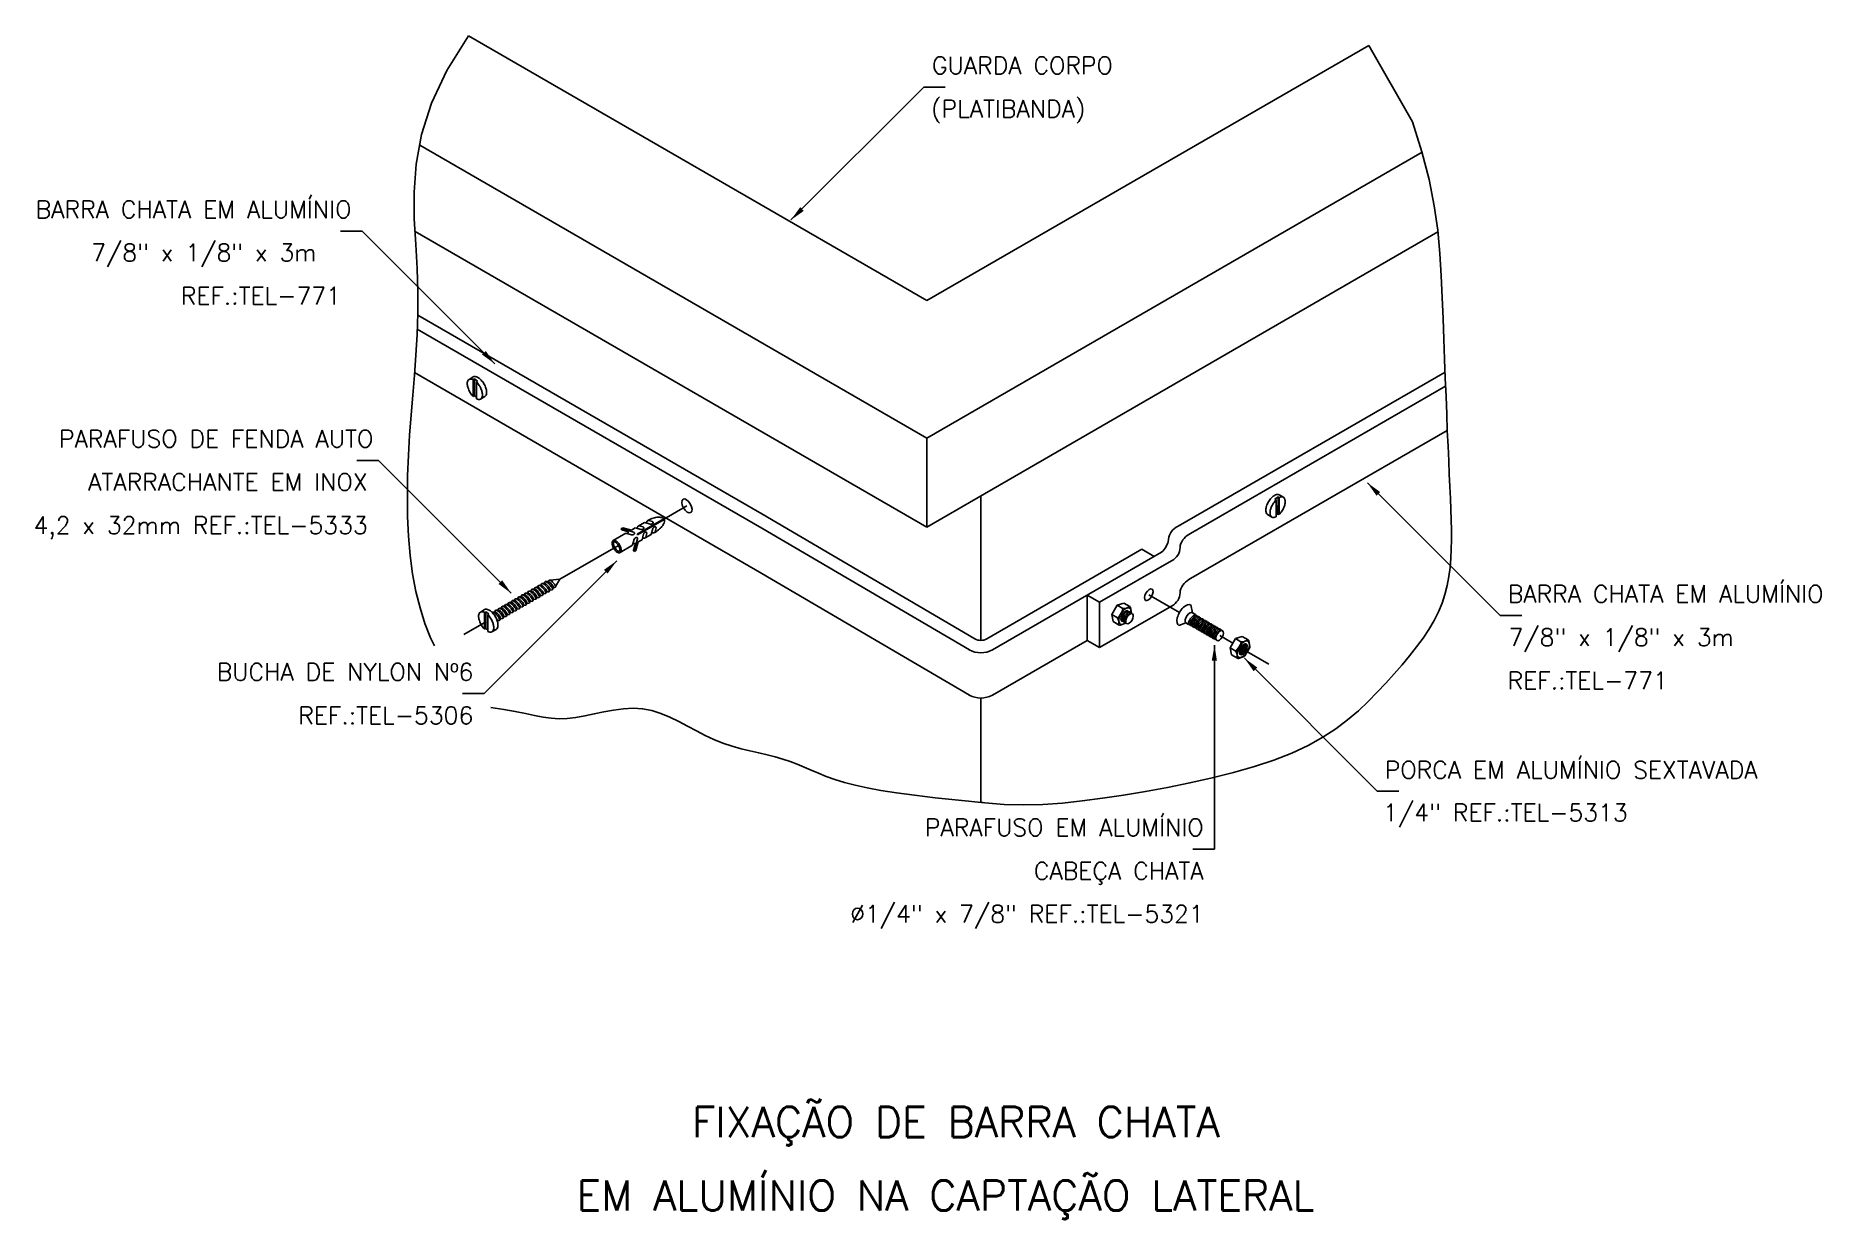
# Model space of a CAD drawing. Header units: millimetres. Extents: x -6439.9 to -6419.3, y -4756 to -4742.3.
import ezdxf
from ezdxf.enums import TextEntityAlignment as Align

# ---------------------------------------------------------------- set-up
doc = ezdxf.new("R2010")
doc.units = ezdxf.units.MM
doc.header["$LTSCALE"] = 10
doc.linetypes.add('DASHDOT', pattern=[1, 0.5, -0.25, 0, -0.25])
doc.layers.add('Termotécnica', color=7, linetype='Continuous')
doc.styles.add('r140', font='romans.shx')
doc.styles.add('r80', font='romans.shx')

msp = doc.modelspace()

# ---------------------------------------------------------------- linework, layer by layer
at = {"layer": 'Termotécnica', "color": 2}
for p, q in [((-6429.637, -4745.383), (-6434.938, -4742.322)), ((-6429.637, -4745.383), (-6424.529, -4742.434)), ((-6431.21, -4744.452), (-6429.675, -4742.917)), ((-6429.425, -4742.917), (-6429.675, -4742.917)), ((-6429.637, -4746.973), (-6435.503, -4743.586)), ((-6429.637, -4746.973), (-6423.912, -4743.667)), ((-6436.169, -4744.58), (-6436.419, -4744.58)), ((-6434.634, -4746.115), (-6436.169, -4744.58)), ((-6429.637, -4748.002), (-6435.557, -4744.584)), ((-6429.637, -4748.002), (-6423.729, -4744.591)), ((-6431.545, -4747.849), (-6435.525, -4745.551)), ((-6431.545, -4748.014), (-6435.531, -4745.713)), ((-6431.545, -4748.537), (-6435.564, -4746.217)), ((-6434.932, -4746.295), (-6434.883, -4746.266)), ((-6434.884, -4746.298), (-6434.87, -4746.29)), ((-6434.884, -4746.298), (-6434.883, -4746.493)), ((-6434.87, -4746.29), (-6434.869, -4746.485)), ((-6434.87, -4746.29), (-6434.833, -4746.316)), ((-6434.847, -4746.324), (-6434.833, -4746.316)), ((-6434.847, -4746.324), (-6434.846, -4746.52)), ((-6426.731, -4747.993), (-6423.646, -4746.212)), ((-6426.588, -4748.075), (-6423.64, -4746.373)), ((-6434.883, -4746.493), (-6434.869, -4746.485)), ((-6434.869, -4746.485), (-6434.846, -4746.501)), ((-6434.798, -4746.523), (-6434.75, -4746.494)), ((-6429.637, -4746.973), (-6429.637, -4748.002)), ((-6426.588, -4748.598), (-6423.62, -4746.884)), ((-6435.979, -4747.231), (-6436.229, -4747.231)), ((-6434.444, -4748.767), (-6435.979, -4747.231)), ((-6429.014, -4747.642), (-6429.014, -4749.312)), ((-6425.515, -4747.658), (-6425.564, -4747.63)), ((-6424.544, -4747.49), (-6423.009, -4749.025)), ((-6429.082, -4749.294), (-6431.545, -4747.849)), ((-6425.577, -4747.653), (-6425.614, -4747.679)), ((-6425.6, -4747.688), (-6425.614, -4747.679)), ((-6425.6, -4747.688), (-6425.601, -4747.883)), ((-6425.579, -4747.848), (-6425.601, -4747.865)), ((-6425.577, -4747.653), (-6425.579, -4747.848)), ((-6425.565, -4747.857), (-6425.579, -4747.848)), ((-6425.563, -4747.661), (-6425.577, -4747.653)), ((-6425.563, -4747.661), (-6425.565, -4747.857)), ((-6433.152, -4748.01), (-6433.174, -4748.023)), ((-6433.071, -4748.05), (-6433.174, -4748.023)), ((-6433.087, -4748.055), (-6433.165, -4748.034)), ((-6433.055, -4748.036), (-6433.152, -4748.01)), ((-6433.071, -4748.05), (-6433.027, -4748.062)), ((-6433.055, -4748.036), (-6433.012, -4748.011)), ((-6433.012, -4748.011), (-6432.942, -4748.03)), ((-6432.681, -4747.907), (-6432.988, -4748.084)), ((-6432.677, -4747.915), (-6432.983, -4748.092)), ((-6432.976, -4747.991), (-6432.904, -4747.949)), ((-6432.964, -4747.988), (-6432.919, -4748)), ((-6432.904, -4747.949), (-6432.834, -4747.968)), ((-6432.856, -4747.926), (-6432.812, -4747.938)), ((-6432.825, -4748.087), (-6432.806, -4748.017)), ((-6432.781, -4748.057), (-6432.769, -4748.012)), ((-6429.147, -4749.421), (-6431.545, -4748.014)), ((-6425.649, -4747.886), (-6425.698, -4747.858)), ((-6433.266, -4748.158), (-6433.12, -4748.074)), ((-6433.186, -4748.296), (-6433.041, -4748.212)), ((-6433.12, -4748.074), (-6433.052, -4748.092)), ((-6433.041, -4748.212), (-6433.022, -4748.143)), ((-6433.008, -4748.192), (-6433.029, -4748.27)), ((-6432.996, -4748.181), (-6433.023, -4748.283)), ((-6432.976, -4748.174), (-6433.002, -4748.271)), ((-6432.996, -4748.181), (-6432.984, -4748.136)), ((-6432.983, -4748.092), (-6432.988, -4748.084)), ((-6432.976, -4748.174), (-6432.932, -4748.149)), ((-6432.932, -4748.149), (-6432.914, -4748.079)), ((-6432.897, -4748.128), (-6432.825, -4748.087)), ((-6432.888, -4748.119), (-6432.876, -4748.074)), ((-6428.945, -4749.294), (-6427.152, -4748.258)), ((-6427.008, -4748.341), (-6427.152, -4748.258)), ((-6433.223, -4748.391), (-6434.758, -4749.926)), ((-6433.002, -4748.271), (-6433.023, -4748.283)), ((-6428.88, -4749.421), (-6426.926, -4748.293)), ((-6427.641, -4748.871), (-6426.783, -4748.376)), ((-6434.142, -4748.697), (-6434.129, -4748.677)), ((-6434.123, -4748.676), (-6434.104, -4748.675)), ((-6434.104, -4748.675), (-6434.091, -4748.655)), ((-6434.085, -4748.654), (-6434.066, -4748.653)), ((-6434.066, -4748.653), (-6434.053, -4748.633)), ((-6434.027, -4748.631), (-6434.044, -4748.632)), ((-6434.02, -4748.63), (-6434.006, -4748.615)), ((-6433.881, -4748.605), (-6433.995, -4748.616)), ((-6433.932, -4748.69), (-6433.881, -4748.605)), ((-6429.147, -4749.944), (-6431.545, -4748.537)), ((-6434.486, -4748.896), (-6434.473, -4748.875)), ((-6434.466, -4748.874), (-6434.448, -4748.874)), ((-6434.448, -4748.874), (-6434.435, -4748.853)), ((-6434.428, -4748.852), (-6434.41, -4748.852)), ((-6434.41, -4748.852), (-6434.397, -4748.831)), ((-6434.39, -4748.83), (-6434.371, -4748.83)), ((-6434.371, -4748.83), (-6434.359, -4748.809)), ((-6434.352, -4748.808), (-6434.333, -4748.808)), ((-6434.333, -4748.808), (-6434.32, -4748.787)), ((-6434.314, -4748.786), (-6434.295, -4748.786)), ((-6434.295, -4748.786), (-6434.282, -4748.765)), ((-6434.275, -4748.764), (-6434.257, -4748.763)), ((-6434.272, -4748.899), (-6434.264, -4748.885)), ((-6434.264, -4748.885), (-6434.236, -4748.881)), ((-6434.257, -4748.763), (-6434.244, -4748.743)), ((-6434.237, -4748.742), (-6434.219, -4748.741)), ((-6434.234, -4748.877), (-6434.226, -4748.862)), ((-6434.226, -4748.862), (-6434.198, -4748.859)), ((-6434.219, -4748.741), (-6434.206, -4748.721)), ((-6434.199, -4748.72), (-6434.181, -4748.719)), ((-6434.195, -4748.855), (-6434.188, -4748.84)), ((-6434.188, -4748.84), (-6434.159, -4748.837)), ((-6434.181, -4748.719), (-6434.168, -4748.699)), ((-6434.161, -4748.698), (-6434.142, -4748.697)), ((-6434.157, -4748.833), (-6434.149, -4748.818)), ((-6434.149, -4748.818), (-6434.121, -4748.815)), ((-6434.119, -4748.811), (-6434.111, -4748.796)), ((-6434.111, -4748.796), (-6434.083, -4748.793)), ((-6434.081, -4748.789), (-6434.073, -4748.774)), ((-6434.073, -4748.774), (-6434.045, -4748.771)), ((-6434.043, -4748.766), (-6434.035, -4748.752)), ((-6434.035, -4748.752), (-6434.007, -4748.749)), ((-6434.005, -4748.744), (-6433.997, -4748.73)), ((-6433.997, -4748.73), (-6433.968, -4748.727)), ((-6433.966, -4748.723), (-6433.958, -4748.708)), ((-6433.956, -4748.705), (-6433.933, -4748.696)), ((-6427.641, -4748.871), (-6427.784, -4748.789)), ((-6427.784, -4749.312), (-6427.784, -4748.789)), ((-6427.641, -4749.394), (-6427.641, -4748.871)), ((-6427.361, -4748.88), (-6427.438, -4748.906)), ((-6427.291, -4748.92), (-6427.361, -4748.88)), ((-6434.801, -4748.985), (-6434.752, -4748.956)), ((-6434.753, -4748.988), (-6434.739, -4748.98)), ((-6434.753, -4748.988), (-6434.752, -4749.183)), ((-6434.739, -4748.98), (-6434.738, -4749.175)), ((-6434.739, -4748.98), (-6434.702, -4749.006)), ((-6434.716, -4749.014), (-6434.702, -4749.006)), ((-6434.716, -4749.014), (-6434.715, -4749.21)), ((-6434.657, -4748.984), (-6434.639, -4748.984)), ((-6434.639, -4748.984), (-6434.626, -4748.964)), ((-6434.619, -4748.962), (-6434.601, -4748.962)), ((-6434.608, -4749.083), (-6434.579, -4749.08)), ((-6434.601, -4748.962), (-6434.588, -4748.942)), ((-6434.581, -4748.94), (-6434.562, -4748.94)), ((-6434.577, -4749.075), (-6434.569, -4749.061)), ((-6434.569, -4749.061), (-6434.541, -4749.058)), ((-6434.562, -4748.94), (-6434.549, -4748.919)), ((-6434.543, -4748.918), (-6434.524, -4748.918)), ((-6434.539, -4749.053), (-6434.531, -4749.039)), ((-6434.531, -4749.039), (-6434.503, -4749.036)), ((-6434.524, -4748.918), (-6434.511, -4748.897)), ((-6434.505, -4748.896), (-6434.486, -4748.896)), ((-6434.501, -4749.031), (-6434.493, -4749.017)), ((-6434.493, -4749.017), (-6434.465, -4749.013)), ((-6434.463, -4749.009), (-6434.455, -4748.995)), ((-6434.455, -4748.995), (-6434.427, -4748.991)), ((-6434.424, -4748.987), (-6434.417, -4748.973)), ((-6434.417, -4748.973), (-6434.388, -4748.969)), ((-6434.386, -4748.965), (-6434.379, -4748.951)), ((-6434.379, -4748.951), (-6434.35, -4748.947)), ((-6434.348, -4748.943), (-6434.34, -4748.929)), ((-6434.34, -4748.929), (-6434.312, -4748.925)), ((-6434.31, -4748.921), (-6434.302, -4748.907)), ((-6434.302, -4748.907), (-6434.274, -4748.903)), ((-6427.641, -4749.394), (-6426.783, -4748.899)), ((-6427.5, -4749.013), (-6427.438, -4748.906)), ((-6427.484, -4749.093), (-6427.5, -4749.013)), ((-6427.435, -4749.05), (-6427.5, -4749.013)), ((-6427.414, -4749.134), (-6427.484, -4749.093)), ((-6427.374, -4748.944), (-6427.438, -4748.906)), ((-6427.388, -4749.086), (-6427.373, -4749.078)), ((-6427.371, -4749.096), (-6427.356, -4749.087)), ((-6427.326, -4748.966), (-6427.327, -4748.978)), ((-6427.309, -4748.972), (-6427.311, -4748.988)), ((-6427.292, -4748.982), (-6427.294, -4748.998)), ((-6427.271, -4748.999), (-6427.285, -4748.928)), ((-6427.275, -4748.992), (-6427.276, -4749.001)), ((-6426.566, -4748.993), (-6426.586, -4748.902)), ((-6426.533, -4749.013), (-6426.566, -4748.993)), ((-6426.533, -4749.013), (-6426.535, -4749.029)), ((-6426.516, -4749.023), (-6426.518, -4749.038)), ((-6426.499, -4749.033), (-6426.501, -4749.048)), ((-6426.482, -4749.042), (-6426.485, -4749.058)), ((-6426.466, -4749.053), (-6426.468, -4749.069)), ((-6426.449, -4749.063), (-6426.451, -4749.078)), ((-6426.432, -4749.073), (-6426.434, -4749.088)), ((-6426.415, -4749.082), (-6426.417, -4749.098)), ((-6426.399, -4749.092), (-6426.401, -4749.107)), ((-6422.759, -4749.025), (-6423.009, -4749.025)), ((-6434.752, -4749.183), (-6434.738, -4749.175)), ((-6434.738, -4749.175), (-6434.715, -4749.191)), ((-6434.667, -4749.213), (-6434.619, -4749.184)), ((-6427.337, -4749.111), (-6427.404, -4749.135)), ((-6427.355, -4749.105), (-6427.339, -4749.096)), ((-6426.645, -4749.108), (-6426.724, -4749.141)), ((-6426.612, -4749.128), (-6426.645, -4749.108)), ((-6426.612, -4749.128), (-6426.597, -4749.12)), ((-6426.595, -4749.138), (-6426.58, -4749.129)), ((-6426.578, -4749.147), (-6426.564, -4749.139)), ((-6426.562, -4749.157), (-6426.547, -4749.149)), ((-6426.545, -4749.167), (-6426.53, -4749.158)), ((-6426.528, -4749.176), (-6426.513, -4749.168)), ((-6426.511, -4749.186), (-6426.497, -4749.178)), ((-6426.495, -4749.196), (-6426.48, -4749.187)), ((-6426.478, -4749.206), (-6426.463, -4749.197)), ((-6426.461, -4749.215), (-6426.446, -4749.207)), ((-6426.444, -4749.225), (-6426.43, -4749.216)), ((-6426.428, -4749.235), (-6426.413, -4749.226)), ((-6426.411, -4749.244), (-6426.396, -4749.236)), ((-6426.394, -4749.254), (-6426.379, -4749.245)), ((-6426.382, -4749.102), (-6426.384, -4749.117)), ((-6426.378, -4749.264), (-6426.363, -4749.255)), ((-6426.366, -4749.112), (-6426.368, -4749.127)), ((-6426.361, -4749.273), (-6426.346, -4749.265)), ((-6426.349, -4749.121), (-6426.351, -4749.136)), ((-6426.344, -4749.283), (-6426.329, -4749.274)), ((-6426.332, -4749.131), (-6426.334, -4749.146)), ((-6426.328, -4749.293), (-6426.312, -4749.284)), ((-6426.315, -4749.141), (-6426.317, -4749.156)), ((-6426.311, -4749.302), (-6426.296, -4749.294)), ((-6426.299, -4749.15), (-6426.301, -4749.165)), ((-6426.282, -4749.16), (-6426.284, -4749.175)), ((-6426.265, -4749.169), (-6426.267, -4749.185)), ((-6426.248, -4749.179), (-6426.25, -4749.194)), ((-6426.231, -4749.189), (-6426.232, -4749.198)), ((-6426.132, -4749.398), (-6426.07, -4749.291)), ((-6425.993, -4749.265), (-6426.07, -4749.291)), ((-6426.006, -4749.328), (-6426.07, -4749.291)), ((-6425.923, -4749.305), (-6425.993, -4749.265)), ((-6428.88, -4749.944), (-6427.784, -4749.312)), ((-6427.641, -4749.394), (-6427.784, -4749.312)), ((-6426.312, -4749.367), (-6426.312, -4751.724)), ((-6426.067, -4749.435), (-6426.132, -4749.398)), ((-6426.116, -4749.478), (-6426.132, -4749.398)), ((-6426.046, -4749.519), (-6426.116, -4749.478)), ((-6425.969, -4749.496), (-6426.036, -4749.52)), ((-6425.962, -4749.491), (-6425.905, -4749.392)), ((-6425.903, -4749.383), (-6425.917, -4749.313)), ((-6425.965, -4749.518), (-6424.43, -4751.053)), ((-6434.758, -4749.926), (-6435.008, -4749.926)), ((-6429.014, -4749.978), (-6429.014, -4751.182)), ((-6424.18, -4751.053), (-6424.43, -4751.053)), ((-6426.312, -4751.724), (-6426.562, -4751.724))]:
    msp.add_line(p, q, dxfattribs=at)
at = {"layer": 'Termotécnica', "color": 1, "linetype": 'DASHDOT', "ltscale": 2}
for p, q in [((-6432.985, -4748.088), (-6432.413, -4747.757)), ((-6433.881, -4748.605), (-6433.205, -4748.215)), ((-6426.716, -4748.989), (-6427.072, -4748.784)), ((-6434.991, -4749.243), (-6434.732, -4749.093)), ((-6426.101, -4749.345), (-6426.252, -4749.257)), ((-6425.685, -4749.585), (-6426.011, -4749.397))]:
    msp.add_line(p, q, dxfattribs=at)
at = {"layer": 'Termotécnica', "color": 1}
for points in [[(-6434.938, -4742.322), (-6435.191, -4742.723), (-6435.367, -4743.103), (-6435.481, -4743.464), (-6435.543, -4743.806), (-6435.567, -4744.132), (-6435.565, -4744.44), (-6435.549, -4744.734), (-6435.532, -4745.012), (-6435.523, -4745.278), (-6435.524, -4745.531), (-6435.533, -4745.776), (-6435.547, -4746.014), (-6435.564, -4746.247), (-6435.583, -4746.477), (-6435.603, -4746.706), (-6435.62, -4746.938), (-6435.633, -4747.172), (-6435.642, -4747.408), (-6435.645, -4747.644), (-6435.642, -4747.878), (-6435.631, -4748.107), (-6435.613, -4748.33), (-6435.585, -4748.543), (-6435.547, -4748.746), (-6435.499, -4748.937), (-6435.442, -4749.115), (-6435.377, -4749.282), (-6435.333, -4749.376)], [(-6429.014, -4751.182), (-6428.969, -4751.189), (-6428.744, -4751.207), (-6428.52, -4751.213), (-6428.296, -4751.208), (-6428.07, -4751.192), (-6427.841, -4751.168), (-6427.606, -4751.137), (-6427.363, -4751.1), (-6427.112, -4751.058), (-6426.855, -4751.011), (-6426.597, -4750.959), (-6426.341, -4750.902), (-6426.091, -4750.839), (-6425.851, -4750.771), (-6425.625, -4750.696), (-6425.417, -4750.614), (-6425.229, -4750.526), (-6425.061, -4750.432), (-6424.909, -4750.333), (-6424.773, -4750.231), (-6424.649, -4750.126), (-6424.536, -4750.019), (-6424.43, -4749.912), (-6424.33, -4749.805), (-6424.235, -4749.699), (-6424.143, -4749.594), (-6424.056, -4749.491), (-6423.975, -4749.388), (-6423.901, -4749.286), (-6423.834, -4749.184), (-6423.774, -4749.083), (-6423.723, -4748.982), (-6423.681, -4748.881), (-6423.647, -4748.78), (-6423.621, -4748.678), (-6423.602, -4748.575), (-6423.588, -4748.471), (-6423.579, -4748.365), (-6423.574, -4748.258), (-6423.572, -4748.148), (-6423.573, -4748.036), (-6423.575, -4747.919), (-6423.579, -4747.798), (-6423.584, -4747.67), (-6423.59, -4747.534), (-6423.597, -4747.39), (-6423.604, -4747.235), (-6423.612, -4747.068), (-6423.62, -4746.889), (-6423.627, -4746.697), (-6423.635, -4746.494), (-6423.644, -4746.282), (-6423.652, -4746.06), (-6423.661, -4745.83), (-6423.67, -4745.592), (-6423.679, -4745.349), (-6423.69, -4745.099), (-6423.706, -4744.841), (-6423.731, -4744.571), (-6423.771, -4744.287), (-6423.83, -4743.986), (-6423.913, -4743.663), (-6424.023, -4743.318), (-6424.529, -4742.434)], [(-6434.68, -4750.087), (-6434.529, -4750.109), (-6434.397, -4750.133), (-6434.28, -4750.157), (-6434.174, -4750.179), (-6434.077, -4750.198), (-6433.984, -4750.212), (-6433.892, -4750.218), (-6433.797, -4750.216), (-6433.698, -4750.204), (-6433.593, -4750.185), (-6433.485, -4750.162), (-6433.374, -4750.138), (-6433.261, -4750.117), (-6433.148, -4750.102), (-6433.036, -4750.095), (-6432.926, -4750.101), (-6432.818, -4750.122), (-6432.713, -4750.156), (-6432.609, -4750.199), (-6432.507, -4750.249), (-6432.405, -4750.303), (-6432.304, -4750.358), (-6432.202, -4750.411), (-6432.1, -4750.459), (-6431.996, -4750.5), (-6431.891, -4750.534), (-6431.787, -4750.564), (-6431.684, -4750.589), (-6431.583, -4750.613), (-6431.486, -4750.635), (-6431.392, -4750.659), (-6431.303, -4750.684), (-6431.219, -4750.712), (-6431.138, -4750.744), (-6431.058, -4750.777), (-6430.977, -4750.812), (-6430.892, -4750.848), (-6430.801, -4750.884), (-6430.702, -4750.919), (-6430.592, -4750.953), (-6430.469, -4750.985), (-6430.329, -4751.015), (-6430.17, -4751.045), (-6429.988, -4751.074), (-6429.78, -4751.102), (-6429.543, -4751.13), (-6429.274, -4751.159), (-6428.969, -4751.189)]]:
    msp.add_lwpolyline(points, dxfattribs=at)
at = {"layer": 'Termotécnica', "color": 2}
for points in [[(-6434.883, -4746.493, -0.016409), (-6434.89, -4746.486, -0.051099), (-6434.922, -4746.442, -0.051099), (-6434.944, -4746.393, -0.064948), (-6434.953, -4746.352, -0.104203), (-6434.947, -4746.313, -0.174705), (-6434.932, -4746.295, -0.174705), (-6434.909, -4746.291, -0.06738), (-6434.884, -4746.298, -0.064948)], [(-6434.883, -4746.266, -0.174705), (-6434.86, -4746.262, -0.104203), (-6434.824, -4746.276, -0.064948), (-6434.791, -4746.304, -0.051099), (-6434.76, -4746.347, -0.051099), (-6434.737, -4746.396, -0.064948), (-6434.729, -4746.437, -0.104203), (-6434.734, -4746.476, -0.174705), (-6434.75, -4746.494, -0.174705)], [(-6434.847, -4746.324, -0.016409), (-6434.84, -4746.332, -0.051099), (-6434.808, -4746.375, -0.051099), (-6434.786, -4746.424, -0.064948), (-6434.778, -4746.466, -0.104203), (-6434.783, -4746.504, -0.174705), (-6434.798, -4746.523, -0.174705)], [(-6434.798, -4746.523, -0.174705), (-6434.822, -4746.527, -0.06738), (-6434.846, -4746.52, -0.064948)], [(-6425.564, -4747.63, 0.174705), (-6425.587, -4747.625, 0.104203), (-6425.624, -4747.639, 0.064948), (-6425.656, -4747.667, 0.051099), (-6425.688, -4747.71, 0.051099), (-6425.71, -4747.759, 0.064948), (-6425.718, -4747.8, 0.104203), (-6425.713, -4747.839, 0.174705), (-6425.698, -4747.858, 0.174705)], [(-6425.6, -4747.688, 0.016409), (-6425.607, -4747.695, 0.051099), (-6425.639, -4747.739, 0.051099), (-6425.662, -4747.788, 0.064948), (-6425.67, -4747.829, 0.104203), (-6425.664, -4747.868, 0.174705), (-6425.649, -4747.886, 0.174705)], [(-6425.565, -4747.857, 0.016409), (-6425.557, -4747.849, 0.051099), (-6425.525, -4747.806, 0.051099), (-6425.503, -4747.757, 0.064948), (-6425.495, -4747.715, 0.104203), (-6425.5, -4747.677, 0.174705), (-6425.515, -4747.658, 0.174705), (-6425.539, -4747.654, 0.06738), (-6425.563, -4747.661, 0.064948)], [(-6433.087, -4748.055, 0.122515), (-6433.093, -4748.064, 0.074458), (-6433.096, -4748.08, 0.064948)], [(-6432.976, -4747.991, 0.174705), (-6432.985, -4748.002, 0.074458), (-6432.989, -4748.018, 0.064948)], [(-6432.962, -4747.988, 0.174705), (-6432.976, -4747.991, 0.174705)], [(-6432.964, -4747.988, 0.021127), (-6432.965, -4747.988, 0.170198)], [(-6432.869, -4747.929, 0.174705), (-6432.878, -4747.939, 0.074458), (-6432.881, -4747.956, 0.064948)], [(-6432.681, -4747.907, 0.153617), (-6432.701, -4747.893, 0.102796), (-6432.749, -4747.887, 0.062165), (-6432.802, -4747.898, 0.048405), (-6432.864, -4747.926, 0.005298), (-6432.871, -4747.93, 0.062165)], [(-6432.854, -4747.926, 0.174705), (-6432.869, -4747.929, 0.174705)], [(-6432.856, -4747.926, 0.021127), (-6432.857, -4747.926, 0.170198)], [(-6432.791, -4748.068, 0.005298), (-6432.785, -4748.064, 0.048405), (-6432.729, -4748.024, 0.062165), (-6432.693, -4747.984, 0.102796), (-6432.674, -4747.939, 0.153617), (-6432.677, -4747.915, 0.181773)], [(-6432.781, -4748.058, -0.138405), (-6432.789, -4748.066, -0.174705)], [(-6432.781, -4748.057, -0.021127), (-6432.781, -4748.058, -0.170198)], [(-6425.649, -4747.886, 0.174705), (-6425.626, -4747.89, 0.06738), (-6425.601, -4747.883, 0.064948)], [(-6433.008, -4748.192, -0.122515), (-6433.018, -4748.193, -0.074458), (-6433.034, -4748.188, -0.064948)], [(-6432.897, -4748.128, -0.174705), (-6432.911, -4748.131, -0.074458), (-6432.927, -4748.126, -0.064948)], [(-6432.887, -4748.118, -0.174705), (-6432.897, -4748.128, -0.174705)], [(-6432.888, -4748.119, -0.021127), (-6432.889, -4748.12, -0.170198)], [(-6432.789, -4748.066, -0.174705), (-6432.803, -4748.069, -0.074458), (-6432.819, -4748.064, -0.064948)], [(-6434.752, -4749.183, -0.016409), (-6434.759, -4749.175, -0.051099), (-6434.791, -4749.132, -0.051099), (-6434.813, -4749.083, -0.064948), (-6434.822, -4749.042, -0.104203), (-6434.816, -4749.003, -0.174705), (-6434.801, -4748.985, -0.174705), (-6434.778, -4748.98, -0.06738), (-6434.753, -4748.988, -0.064948)], [(-6434.752, -4748.956, -0.174705), (-6434.729, -4748.952, -0.104203), (-6434.693, -4748.966, -0.064948), (-6434.66, -4748.993, -0.051099), (-6434.629, -4749.037, -0.051099), (-6434.606, -4749.086, -0.064948), (-6434.598, -4749.127, -0.104203), (-6434.603, -4749.166, -0.174705), (-6434.619, -4749.184, -0.174705)], [(-6434.716, -4749.014, -0.016409), (-6434.709, -4749.022, -0.051099), (-6434.677, -4749.065, -0.051099), (-6434.655, -4749.114, -0.064948), (-6434.647, -4749.156, -0.104203), (-6434.652, -4749.194, -0.174705), (-6434.667, -4749.213, -0.174705)], [(-6434.667, -4749.213, -0.174705), (-6434.691, -4749.217, -0.06738), (-6434.715, -4749.21, -0.064948)]]:
    msp.add_lwpolyline(points, format="xyb", dxfattribs=at)
for points in [[(-6433.174, -4748.023), (-6433.173, -4748.027), (-6433.17, -4748.031), (-6433.165, -4748.034)], [(-6433.052, -4748.092), (-6433.05, -4748.092), (-6433.048, -4748.092), (-6433.047, -4748.092), (-6433.046, -4748.092), (-6433.044, -4748.092), (-6433.043, -4748.092), (-6433.042, -4748.092), (-6433.041, -4748.092), (-6433.041, -4748.092), (-6433.04, -4748.092), (-6433.039, -4748.092), (-6433.039, -4748.092), (-6433.038, -4748.091), (-6433.037, -4748.091), (-6433.037, -4748.091), (-6433.036, -4748.091), (-6433.036, -4748.091), (-6433.035, -4748.09), (-6433.034, -4748.09), (-6433.034, -4748.09), (-6433.033, -4748.09), (-6433.032, -4748.089), (-6433.032, -4748.089), (-6433.031, -4748.089), (-6433.031, -4748.088), (-6433.03, -4748.088), (-6433.029, -4748.087), (-6433.029, -4748.087), (-6433.028, -4748.086), (-6433.027, -4748.086), (-6433.027, -4748.085), (-6433.026, -4748.085), (-6433.026, -4748.084), (-6433.025, -4748.084), (-6433.025, -4748.084), (-6433.024, -4748.083), (-6433.024, -4748.083), (-6433.023, -4748.082), (-6433.023, -4748.082), (-6433.022, -4748.081), (-6433.022, -4748.081), (-6433.021, -4748.08), (-6433.021, -4748.08), (-6433.021, -4748.079), (-6433.02, -4748.079), (-6433.02, -4748.078), (-6433.02, -4748.078), (-6433.02, -4748.077), (-6433.019, -4748.077), (-6433.019, -4748.076), (-6433.019, -4748.076), (-6433.019, -4748.076), (-6433.019, -4748.075), (-6433.019, -4748.075), (-6433.019, -4748.074), (-6433.019, -4748.074), (-6433.019, -4748.073), (-6433.019, -4748.073), (-6433.019, -4748.073), (-6433.019, -4748.072), (-6433.02, -4748.072), (-6433.02, -4748.071), (-6433.02, -4748.07), (-6433.02, -4748.07), (-6433.021, -4748.069), (-6433.021, -4748.068), (-6433.022, -4748.068), (-6433.022, -4748.067), (-6433.023, -4748.066), (-6433.024, -4748.065), (-6433.025, -4748.064), (-6433.027, -4748.062)], [(-6432.944, -4748.03), (-6432.943, -4748.03), (-6432.941, -4748.03), (-6432.939, -4748.03), (-6432.938, -4748.03), (-6432.937, -4748.03), (-6432.936, -4748.03), (-6432.935, -4748.03), (-6432.934, -4748.03), (-6432.933, -4748.03), (-6432.932, -4748.03), (-6432.932, -4748.03), (-6432.931, -4748.03), (-6432.93, -4748.029), (-6432.93, -4748.029), (-6432.929, -4748.029), (-6432.929, -4748.029), (-6432.928, -4748.029), (-6432.927, -4748.028), (-6432.927, -4748.028), (-6432.926, -4748.028), (-6432.926, -4748.027), (-6432.925, -4748.027), (-6432.924, -4748.027), (-6432.924, -4748.026), (-6432.923, -4748.026), (-6432.922, -4748.026), (-6432.922, -4748.025), (-6432.921, -4748.025), (-6432.92, -4748.024), (-6432.92, -4748.024), (-6432.919, -4748.023), (-6432.919, -4748.023), (-6432.918, -4748.022), (-6432.918, -4748.022), (-6432.917, -4748.021), (-6432.917, -4748.021), (-6432.916, -4748.021), (-6432.916, -4748.02), (-6432.915, -4748.02), (-6432.915, -4748.019), (-6432.914, -4748.019), (-6432.914, -4748.018), (-6432.913, -4748.018), (-6432.913, -4748.017), (-6432.913, -4748.017), (-6432.912, -4748.016), (-6432.912, -4748.016), (-6432.912, -4748.015), (-6432.912, -4748.015), (-6432.912, -4748.014), (-6432.912, -4748.014), (-6432.911, -4748.013), (-6432.911, -4748.013), (-6432.911, -4748.013), (-6432.911, -4748.012), (-6432.911, -4748.012), (-6432.912, -4748.011), (-6432.912, -4748.011), (-6432.912, -4748.01), (-6432.912, -4748.01), (-6432.912, -4748.009), (-6432.912, -4748.009), (-6432.912, -4748.008), (-6432.913, -4748.008), (-6432.913, -4748.007), (-6432.913, -4748.006), (-6432.914, -4748.006), (-6432.915, -4748.005), (-6432.915, -4748.004), (-6432.916, -4748.003), (-6432.918, -4748.001), (-6432.919, -4748)], [(-6432.915, -4748.081), (-6432.914, -4748.08), (-6432.913, -4748.078), (-6432.912, -4748.077), (-6432.912, -4748.076), (-6432.911, -4748.075), (-6432.911, -4748.074), (-6432.91, -4748.073), (-6432.909, -4748.072), (-6432.909, -4748.072), (-6432.909, -4748.071), (-6432.908, -4748.07), (-6432.908, -4748.07), (-6432.907, -4748.069), (-6432.907, -4748.069), (-6432.906, -4748.069), (-6432.906, -4748.068), (-6432.905, -4748.068), (-6432.905, -4748.067), (-6432.904, -4748.067), (-6432.904, -4748.067), (-6432.903, -4748.066), (-6432.903, -4748.066), (-6432.902, -4748.065), (-6432.901, -4748.065), (-6432.901, -4748.065), (-6432.9, -4748.064), (-6432.899, -4748.064), (-6432.899, -4748.064), (-6432.898, -4748.063), (-6432.897, -4748.063), (-6432.896, -4748.063), (-6432.896, -4748.063), (-6432.895, -4748.062), (-6432.894, -4748.062), (-6432.894, -4748.062), (-6432.893, -4748.062), (-6432.892, -4748.061), (-6432.892, -4748.061), (-6432.891, -4748.061), (-6432.891, -4748.061), (-6432.89, -4748.061), (-6432.889, -4748.061), (-6432.889, -4748.061), (-6432.888, -4748.061), (-6432.887, -4748.06), (-6432.887, -4748.06), (-6432.886, -4748.06), (-6432.886, -4748.061), (-6432.885, -4748.061), (-6432.885, -4748.061), (-6432.884, -4748.061), (-6432.884, -4748.061), (-6432.884, -4748.061), (-6432.883, -4748.061), (-6432.883, -4748.062), (-6432.882, -4748.062), (-6432.882, -4748.062), (-6432.882, -4748.062), (-6432.881, -4748.063), (-6432.881, -4748.063), (-6432.881, -4748.064), (-6432.88, -4748.064), (-6432.88, -4748.064), (-6432.88, -4748.065), (-6432.879, -4748.066), (-6432.879, -4748.066), (-6432.878, -4748.067), (-6432.878, -4748.068), (-6432.877, -4748.069), (-6432.877, -4748.071), (-6432.877, -4748.072), (-6432.876, -4748.074)], [(-6432.837, -4747.968), (-6432.835, -4747.968), (-6432.833, -4747.968), (-6432.832, -4747.968), (-6432.83, -4747.968), (-6432.829, -4747.968), (-6432.828, -4747.968), (-6432.827, -4747.968), (-6432.826, -4747.968), (-6432.825, -4747.968), (-6432.825, -4747.968), (-6432.824, -4747.968), (-6432.823, -4747.967), (-6432.823, -4747.967), (-6432.822, -4747.967), (-6432.822, -4747.967), (-6432.821, -4747.967), (-6432.82, -4747.966), (-6432.82, -4747.966), (-6432.819, -4747.966), (-6432.819, -4747.966), (-6432.818, -4747.965), (-6432.817, -4747.965), (-6432.817, -4747.965), (-6432.816, -4747.964), (-6432.815, -4747.964), (-6432.815, -4747.963), (-6432.814, -4747.963), (-6432.814, -4747.963), (-6432.813, -4747.962), (-6432.812, -4747.962), (-6432.812, -4747.961), (-6432.811, -4747.961), (-6432.811, -4747.96), (-6432.81, -4747.96), (-6432.809, -4747.959), (-6432.809, -4747.959), (-6432.808, -4747.958), (-6432.808, -4747.958), (-6432.807, -4747.958), (-6432.807, -4747.957), (-6432.807, -4747.957), (-6432.806, -4747.956), (-6432.806, -4747.956), (-6432.805, -4747.955), (-6432.805, -4747.955), (-6432.805, -4747.954), (-6432.805, -4747.954), (-6432.804, -4747.953), (-6432.804, -4747.953), (-6432.804, -4747.952), (-6432.804, -4747.952), (-6432.804, -4747.951), (-6432.804, -4747.951), (-6432.804, -4747.95), (-6432.804, -4747.95), (-6432.804, -4747.95), (-6432.804, -4747.949), (-6432.804, -4747.949), (-6432.804, -4747.948), (-6432.804, -4747.948), (-6432.804, -4747.947), (-6432.805, -4747.947), (-6432.805, -4747.946), (-6432.805, -4747.946), (-6432.805, -4747.945), (-6432.806, -4747.944), (-6432.806, -4747.943), (-6432.807, -4747.942), (-6432.808, -4747.942), (-6432.809, -4747.94), (-6432.81, -4747.939), (-6432.812, -4747.938)], [(-6432.807, -4748.019), (-6432.806, -4748.017), (-6432.806, -4748.016), (-6432.805, -4748.015), (-6432.804, -4748.013), (-6432.804, -4748.012), (-6432.803, -4748.012), (-6432.802, -4748.011), (-6432.802, -4748.01), (-6432.801, -4748.009), (-6432.801, -4748.009), (-6432.8, -4748.008), (-6432.8, -4748.008), (-6432.8, -4748.007), (-6432.799, -4748.007), (-6432.799, -4748.007), (-6432.798, -4748.006), (-6432.798, -4748.006), (-6432.797, -4748.005), (-6432.797, -4748.005), (-6432.796, -4748.005), (-6432.796, -4748.004), (-6432.795, -4748.004), (-6432.794, -4748.003), (-6432.794, -4748.003), (-6432.793, -4748.003), (-6432.792, -4748.002), (-6432.792, -4748.002), (-6432.791, -4748.002), (-6432.79, -4748.001), (-6432.79, -4748.001), (-6432.789, -4748.001), (-6432.788, -4748.001), (-6432.787, -4748), (-6432.787, -4748), (-6432.786, -4748), (-6432.785, -4748), (-6432.785, -4747.999), (-6432.784, -4747.999), (-6432.784, -4747.999), (-6432.783, -4747.999), (-6432.782, -4747.999), (-6432.782, -4747.999), (-6432.781, -4747.998), (-6432.78, -4747.998), (-6432.78, -4747.998), (-6432.779, -4747.998), (-6432.779, -4747.998), (-6432.778, -4747.998), (-6432.778, -4747.999), (-6432.777, -4747.999), (-6432.777, -4747.999), (-6432.776, -4747.999), (-6432.776, -4747.999), (-6432.776, -4747.999), (-6432.775, -4748), (-6432.775, -4748), (-6432.775, -4748), (-6432.774, -4748), (-6432.774, -4748.001), (-6432.774, -4748.001), (-6432.773, -4748.001), (-6432.773, -4748.002), (-6432.773, -4748.002), (-6432.772, -4748.003), (-6432.772, -4748.004), (-6432.771, -4748.004), (-6432.771, -4748.005), (-6432.77, -4748.006), (-6432.77, -4748.007), (-6432.769, -4748.009), (-6432.769, -4748.01), (-6432.769, -4748.012)], [(-6433.022, -4748.143), (-6433.022, -4748.142), (-6433.021, -4748.14), (-6433.02, -4748.139), (-6433.019, -4748.138), (-6433.019, -4748.137), (-6433.018, -4748.136), (-6433.018, -4748.135), (-6433.017, -4748.134), (-6433.017, -4748.134), (-6433.016, -4748.133), (-6433.016, -4748.133), (-6433.015, -4748.132), (-6433.015, -4748.132), (-6433.014, -4748.131), (-6433.014, -4748.131), (-6433.013, -4748.13), (-6433.013, -4748.13), (-6433.012, -4748.13), (-6433.012, -4748.129), (-6433.011, -4748.129), (-6433.011, -4748.128), (-6433.01, -4748.128), (-6433.01, -4748.128), (-6433.009, -4748.127), (-6433.008, -4748.127), (-6433.008, -4748.127), (-6433.007, -4748.126), (-6433.006, -4748.126), (-6433.005, -4748.126), (-6433.005, -4748.125), (-6433.004, -4748.125), (-6433.003, -4748.125), (-6433.003, -4748.124), (-6433.002, -4748.124), (-6433.001, -4748.124), (-6433.001, -4748.124), (-6433, -4748.124), (-6432.999, -4748.123), (-6432.999, -4748.123), (-6432.998, -4748.123), (-6432.997, -4748.123), (-6432.997, -4748.123), (-6432.996, -4748.123), (-6432.996, -4748.123), (-6432.995, -4748.123), (-6432.994, -4748.123), (-6432.994, -4748.123), (-6432.993, -4748.123), (-6432.993, -4748.123), (-6432.992, -4748.123), (-6432.992, -4748.123), (-6432.992, -4748.123), (-6432.991, -4748.123), (-6432.991, -4748.124), (-6432.99, -4748.124), (-6432.99, -4748.124), (-6432.99, -4748.124), (-6432.989, -4748.125), (-6432.989, -4748.125), (-6432.989, -4748.125), (-6432.988, -4748.126), (-6432.988, -4748.126), (-6432.988, -4748.127), (-6432.987, -4748.127), (-6432.987, -4748.128), (-6432.986, -4748.128), (-6432.986, -4748.129), (-6432.985, -4748.13), (-6432.985, -4748.131), (-6432.985, -4748.133), (-6432.984, -4748.135), (-6432.984, -4748.136)], [(-6433.023, -4748.283), (-6433.026, -4748.281), (-6433.029, -4748.276), (-6433.029, -4748.27)]]:
    msp.add_lwpolyline(points, dxfattribs=at)
for points in [[(-6433.266, -4748.158, 0.174705), (-6433.275, -4748.169, 0.104203), (-6433.279, -4748.192, 0.064948), (-6433.274, -4748.217, 0.051099), (-6433.26, -4748.247, 0.051099), (-6433.242, -4748.273, 0.064948), (-6433.222, -4748.29, 0.104203), (-6433.2, -4748.298, 0.174705), (-6433.186, -4748.296, 0.174705), (-6433.177, -4748.285, 0.104203), (-6433.174, -4748.261, 0.064948), (-6433.178, -4748.236, 0.051099), (-6433.192, -4748.207, 0.051099), (-6433.211, -4748.181, 0.064948), (-6433.23, -4748.164, 0.104203), (-6433.252, -4748.155, 0.174705)], [(-6433.258, -4748.172, 0.174705), (-6433.26, -4748.174, 0.104203), (-6433.263, -4748.191, 0.064948), (-6433.259, -4748.212, 0.051099), (-6433.247, -4748.239, 0.051099), (-6433.23, -4748.262, 0.064948), (-6433.214, -4748.276, 0.104203), (-6433.198, -4748.283, 0.174705), (-6433.194, -4748.282, 0.174705), (-6433.192, -4748.279, 0.104203), (-6433.189, -4748.262, 0.064948), (-6433.193, -4748.241, 0.051099), (-6433.205, -4748.215, 0.051099), (-6433.222, -4748.191, 0.064948), (-6433.239, -4748.177, 0.104203), (-6433.254, -4748.171, 0.174705)]]:
    msp.add_lwpolyline(points, format="xyb", close=True, dxfattribs=at)
at = {"layer": 'Termotécnica', "color": 1}
for points in [[(-6434.045, -4748.771, 0.24548), (-6434.043, -4748.765, 0.082009), (-6434.048, -4748.749, 0.04047), (-6434.057, -4748.732, 0.029714), (-6434.074, -4748.712, 0.029714), (-6434.092, -4748.694, 0.04047), (-6434.107, -4748.682, 0.082009), (-6434.124, -4748.675, 0.24548), (-6434.129, -4748.677, 0.24548)], [(-6434.035, -4748.752, 0.24548), (-6434.033, -4748.748, 0.082009), (-6434.037, -4748.734, 0.04047), (-6434.045, -4748.72, 0.029714), (-6434.058, -4748.704, 0.029714), (-6434.074, -4748.689, 0.04047), (-6434.086, -4748.68, 0.082009), (-6434.099, -4748.674, 0.24548), (-6434.104, -4748.675, 0.24548)], [(-6434.007, -4748.749, 0.24548), (-6434.005, -4748.743, 0.082009), (-6434.009, -4748.727, 0.04047), (-6434.019, -4748.71, 0.029714), (-6434.035, -4748.69, 0.029714), (-6434.054, -4748.671, 0.04047), (-6434.069, -4748.66, 0.082009), (-6434.085, -4748.653, 0.24548), (-6434.091, -4748.655, 0.24548)], [(-6433.997, -4748.73, 0.24548), (-6433.995, -4748.726, 0.082009), (-6433.999, -4748.712, 0.04047), (-6434.007, -4748.698, 0.029714), (-6434.02, -4748.682, 0.029714), (-6434.035, -4748.667, 0.04047), (-6434.048, -4748.657, 0.082009), (-6434.061, -4748.652, 0.24548), (-6434.066, -4748.653, 0.24548)], [(-6433.968, -4748.727, 0.24548), (-6433.966, -4748.721, 0.082009), (-6433.971, -4748.705, 0.04047), (-6433.981, -4748.688, 0.029714), (-6433.997, -4748.668, 0.029714), (-6434.016, -4748.649, 0.04047), (-6434.031, -4748.638, 0.082009), (-6434.047, -4748.631, 0.24548), (-6434.053, -4748.633, 0.24548)], [(-6433.958, -4748.708, 0.24548), (-6433.956, -4748.703, 0.082009), (-6433.96, -4748.689, 0.04047), (-6433.968, -4748.676, 0.029714), (-6433.981, -4748.659, 0.029714), (-6433.996, -4748.644, 0.04047), (-6434.009, -4748.635, 0.082009), (-6434.022, -4748.629, 0.24548), (-6434.027, -4748.631, 0.24548)], [(-6433.933, -4748.696, 0.24548), (-6433.932, -4748.691, 0.082009), (-6433.936, -4748.677, 0.04047), (-6433.944, -4748.662, 0.029714), (-6433.958, -4748.645, 0.029714), (-6433.974, -4748.629, 0.04047), (-6433.987, -4748.62, 0.082009), (-6434.001, -4748.614, 0.24548), (-6434.006, -4748.615, 0.24548)], [(-6434.388, -4748.969, 0.24548), (-6434.386, -4748.964, 0.082009), (-6434.391, -4748.947, 0.04047), (-6434.401, -4748.931, 0.029714), (-6434.417, -4748.91, 0.029714), (-6434.436, -4748.892, 0.04047), (-6434.451, -4748.881, 0.082009), (-6434.467, -4748.874, 0.24548), (-6434.473, -4748.875, 0.24548)], [(-6434.379, -4748.951, 0.24548), (-6434.377, -4748.946, 0.082009), (-6434.381, -4748.932, 0.04047), (-6434.389, -4748.919, 0.029714), (-6434.402, -4748.902, 0.029714), (-6434.417, -4748.887, 0.04047), (-6434.43, -4748.878, 0.082009), (-6434.443, -4748.872, 0.24548), (-6434.448, -4748.874, 0.24548)], [(-6434.35, -4748.947, 0.24548), (-6434.348, -4748.942, 0.082009), (-6434.353, -4748.925, 0.04047), (-6434.363, -4748.908, 0.029714), (-6434.379, -4748.888, 0.029714), (-6434.398, -4748.87, 0.04047), (-6434.413, -4748.858, 0.082009), (-6434.429, -4748.852, 0.24548), (-6434.435, -4748.853, 0.24548)], [(-6434.34, -4748.929, 0.24548), (-6434.339, -4748.924, 0.082009), (-6434.343, -4748.91, 0.04047), (-6434.351, -4748.897, 0.029714), (-6434.364, -4748.88, 0.029714), (-6434.379, -4748.865, 0.04047), (-6434.392, -4748.856, 0.082009), (-6434.405, -4748.85, 0.24548), (-6434.41, -4748.852, 0.24548)], [(-6434.312, -4748.925, 0.24548), (-6434.31, -4748.92, 0.082009), (-6434.315, -4748.903, 0.04047), (-6434.325, -4748.886, 0.029714), (-6434.341, -4748.866, 0.029714), (-6434.359, -4748.848, 0.04047), (-6434.375, -4748.836, 0.082009), (-6434.391, -4748.83, 0.24548), (-6434.397, -4748.831, 0.24548)], [(-6434.302, -4748.907, 0.24548), (-6434.3, -4748.902, 0.082009), (-6434.304, -4748.888, 0.04047), (-6434.312, -4748.875, 0.029714), (-6434.326, -4748.858, 0.029714), (-6434.341, -4748.843, 0.04047), (-6434.353, -4748.834, 0.082009), (-6434.367, -4748.828, 0.24548), (-6434.371, -4748.83, 0.24548)], [(-6434.274, -4748.903, 0.24548), (-6434.272, -4748.898, 0.082009), (-6434.277, -4748.881, 0.04047), (-6434.286, -4748.864, 0.029714), (-6434.303, -4748.844, 0.029714), (-6434.321, -4748.826, 0.04047), (-6434.337, -4748.814, 0.082009), (-6434.353, -4748.808, 0.24548), (-6434.359, -4748.809, 0.24548)], [(-6434.264, -4748.885, 0.24548), (-6434.262, -4748.88, 0.082009), (-6434.266, -4748.866, 0.04047), (-6434.274, -4748.853, 0.029714), (-6434.288, -4748.836, 0.029714), (-6434.303, -4748.821, 0.04047), (-6434.315, -4748.812, 0.082009), (-6434.328, -4748.806, 0.24548), (-6434.333, -4748.808, 0.24548)], [(-6434.236, -4748.881, 0.24548), (-6434.234, -4748.875, 0.082009), (-6434.239, -4748.859, 0.04047), (-6434.248, -4748.842, 0.029714), (-6434.264, -4748.822, 0.029714), (-6434.283, -4748.804, 0.04047), (-6434.298, -4748.792, 0.082009), (-6434.314, -4748.786, 0.24548), (-6434.32, -4748.787, 0.24548)], [(-6434.226, -4748.862, 0.24548), (-6434.224, -4748.858, 0.082009), (-6434.228, -4748.844, 0.04047), (-6434.236, -4748.831, 0.029714), (-6434.249, -4748.814, 0.029714), (-6434.265, -4748.799, 0.04047), (-6434.277, -4748.79, 0.082009), (-6434.29, -4748.784, 0.24548), (-6434.295, -4748.786, 0.24548)], [(-6434.198, -4748.859, 0.24548), (-6434.195, -4748.853, 0.082009), (-6434.2, -4748.837, 0.04047), (-6434.21, -4748.82, 0.029714), (-6434.226, -4748.8, 0.029714), (-6434.245, -4748.782, 0.04047), (-6434.26, -4748.77, 0.082009), (-6434.276, -4748.764, 0.24548), (-6434.282, -4748.765, 0.24548)], [(-6434.188, -4748.84, 0.24548), (-6434.186, -4748.836, 0.082009), (-6434.19, -4748.822, 0.04047), (-6434.198, -4748.809, 0.029714), (-6434.211, -4748.792, 0.029714), (-6434.226, -4748.777, 0.04047), (-6434.239, -4748.768, 0.082009), (-6434.252, -4748.762, 0.24548), (-6434.257, -4748.763, 0.24548)], [(-6434.159, -4748.837, 0.24548), (-6434.157, -4748.831, 0.082009), (-6434.162, -4748.815, 0.04047), (-6434.172, -4748.798, 0.029714), (-6434.188, -4748.778, 0.029714), (-6434.207, -4748.76, 0.04047), (-6434.222, -4748.748, 0.082009), (-6434.238, -4748.742, 0.24548), (-6434.244, -4748.743, 0.24548)], [(-6434.149, -4748.818, 0.24548), (-6434.148, -4748.814, 0.082009), (-6434.152, -4748.8, 0.04047), (-6434.16, -4748.787, 0.029714), (-6434.173, -4748.77, 0.029714), (-6434.188, -4748.755, 0.04047), (-6434.201, -4748.746, 0.082009), (-6434.214, -4748.74, 0.24548), (-6434.219, -4748.741, 0.24548)], [(-6434.121, -4748.815, 0.24548), (-6434.119, -4748.809, 0.082009), (-6434.124, -4748.793, 0.04047), (-6434.134, -4748.776, 0.029714), (-6434.15, -4748.756, 0.029714), (-6434.168, -4748.738, 0.04047), (-6434.184, -4748.726, 0.082009), (-6434.2, -4748.72, 0.24548), (-6434.206, -4748.721, 0.24548)], [(-6434.111, -4748.796, 0.24548), (-6434.11, -4748.792, 0.082009), (-6434.114, -4748.778, 0.04047), (-6434.122, -4748.765, 0.029714), (-6434.135, -4748.748, 0.029714), (-6434.15, -4748.733, 0.04047), (-6434.163, -4748.724, 0.082009), (-6434.176, -4748.718, 0.24548), (-6434.181, -4748.719, 0.24548)], [(-6434.083, -4748.793, 0.24548), (-6434.081, -4748.787, 0.082009), (-6434.086, -4748.771, 0.04047), (-6434.096, -4748.754, 0.029714), (-6434.112, -4748.734, 0.029714), (-6434.13, -4748.716, 0.04047), (-6434.146, -4748.704, 0.082009), (-6434.162, -4748.698, 0.24548), (-6434.168, -4748.699, 0.24548)], [(-6434.073, -4748.774, 0.24548), (-6434.071, -4748.77, 0.082009), (-6434.075, -4748.756, 0.04047), (-6434.083, -4748.742, 0.029714), (-6434.097, -4748.726, 0.029714), (-6434.112, -4748.711, 0.04047), (-6434.124, -4748.702, 0.082009), (-6434.138, -4748.696, 0.24548), (-6434.142, -4748.697, 0.24548)], [(-6434.579, -4749.08, 0.24548), (-6434.577, -4749.074, 0.082009), (-6434.582, -4749.057, 0.04047), (-6434.592, -4749.041, 0.029714), (-6434.608, -4749.02, 0.029714), (-6434.627, -4749.002, 0.04047), (-6434.642, -4748.991, 0.082009), (-6434.658, -4748.984, 0.24548), (-6434.664, -4748.986, 0.24548)], [(-6434.569, -4749.061, 0.24548), (-6434.568, -4749.056, 0.082009), (-6434.572, -4749.043, 0.04047), (-6434.58, -4749.029, 0.029714), (-6434.593, -4749.012, 0.029714), (-6434.608, -4748.997, 0.04047), (-6434.621, -4748.988, 0.082009), (-6434.634, -4748.983, 0.24548), (-6434.639, -4748.984, 0.24548)], [(-6434.608, -4749.083, 0.24548), (-6434.606, -4749.078, 0.082009), (-6434.61, -4749.065, 0.04047), (-6434.618, -4749.051, 0.029714), (-6434.631, -4749.034, 0.000336), (-6434.631, -4749.034, 0.04047)], [(-6434.541, -4749.058, 0.24548), (-6434.539, -4749.052, 0.082009), (-6434.544, -4749.035, 0.04047), (-6434.554, -4749.019, 0.029714), (-6434.57, -4748.998, 0.029714), (-6434.588, -4748.98, 0.04047), (-6434.604, -4748.969, 0.082009), (-6434.62, -4748.962, 0.24548), (-6434.626, -4748.964, 0.24548)], [(-6434.531, -4749.039, 0.24548), (-6434.53, -4749.034, 0.082009), (-6434.534, -4749.02, 0.04047), (-6434.542, -4749.007, 0.029714), (-6434.555, -4748.99, 0.029714), (-6434.57, -4748.975, 0.04047), (-6434.583, -4748.966, 0.082009), (-6434.596, -4748.961, 0.24548), (-6434.601, -4748.962, 0.24548)], [(-6434.503, -4749.036, 0.24548), (-6434.501, -4749.03, 0.082009), (-6434.506, -4749.013, 0.04047), (-6434.516, -4748.997, 0.029714), (-6434.532, -4748.976, 0.029714), (-6434.55, -4748.958, 0.04047), (-6434.566, -4748.947, 0.082009), (-6434.582, -4748.94, 0.24548), (-6434.588, -4748.942, 0.24548)], [(-6434.493, -4749.017, 0.24548), (-6434.491, -4749.012, 0.082009), (-6434.495, -4748.998, 0.04047), (-6434.503, -4748.985, 0.029714), (-6434.517, -4748.968, 0.029714), (-6434.532, -4748.953, 0.04047), (-6434.544, -4748.944, 0.082009), (-6434.558, -4748.939, 0.24548), (-6434.562, -4748.94, 0.24548)], [(-6434.465, -4749.013, 0.24548), (-6434.463, -4749.008, 0.082009), (-6434.468, -4748.991, 0.04047), (-6434.477, -4748.975, 0.029714), (-6434.494, -4748.954, 0.029714), (-6434.512, -4748.936, 0.04047), (-6434.527, -4748.925, 0.082009), (-6434.543, -4748.918, 0.24548), (-6434.549, -4748.919, 0.24548)], [(-6434.455, -4748.995, 0.24548), (-6434.453, -4748.99, 0.082009), (-6434.457, -4748.976, 0.04047), (-6434.465, -4748.963, 0.029714), (-6434.478, -4748.946, 0.029714), (-6434.494, -4748.931, 0.04047), (-6434.506, -4748.922, 0.082009), (-6434.519, -4748.917, 0.24548), (-6434.524, -4748.918, 0.24548)], [(-6434.427, -4748.991, 0.24548), (-6434.424, -4748.986, 0.082009), (-6434.429, -4748.969, 0.04047), (-6434.439, -4748.953, 0.029714), (-6434.455, -4748.932, 0.029714), (-6434.474, -4748.914, 0.04047), (-6434.489, -4748.903, 0.082009), (-6434.505, -4748.896, 0.24548), (-6434.511, -4748.897, 0.24548)], [(-6434.417, -4748.973, 0.24548), (-6434.415, -4748.968, 0.082009), (-6434.419, -4748.954, 0.04047), (-6434.427, -4748.941, 0.029714), (-6434.44, -4748.924, 0.029714), (-6434.455, -4748.909, 0.04047), (-6434.468, -4748.9, 0.082009), (-6434.481, -4748.894, 0.24548), (-6434.486, -4748.896, 0.24548)]]:
    msp.add_lwpolyline(points, format="xyb", dxfattribs=at)
at = {"layer": 'Termotécnica', "color": 2}
for centre, radius, start, end in [((-6426.665, -4748.158), 0.178, 111.7429, 175.7975), ((-6427.085, -4748.107), 0.245, 310.466, 350.9418), ((-6426.895, -4748.228), 0.186, 306.9562, 3.6826), ((-6426.492, -4748.281), 0.228, 115.1462, 163.2454), ((-6426.492, -4748.804), 0.228, 115.1462, 163.2454), ((-6426.895, -4748.751), 0.186, 306.9562, 3.6826), ((-6427.537, -4748.921), 0.165, 307.9969, 352.0248), ((-6427.513, -4749.107), 0.0956, 345.5818, 36.1065), ((-6427.363, -4748.849), 0.0953, 263.8108, 314.501), ((-6427.297, -4748.931), 0.0123, 10.8846, 60), ((-6427.284, -4749.001), 0.0123, 359.1317, 10.8846), ((-6429.014, -4749.174), 0.138, 240, 300), ((-6427.408, -4749.123), 0.0123, 240, 289.1165), ((-6427.341, -4749.1), 0.0123, 289.1165, 296.2919), ((-6429.014, -4749.174), 0.281, 241.5738, 298.4262), ((-6426.169, -4749.305), 0.165, 307.9969, 352.0248), ((-6426.145, -4749.491), 0.0956, 345.5818, 36.1065), ((-6425.995, -4749.234), 0.0953, 263.8108, 314.501), ((-6425.973, -4749.485), 0.0123, 289.1165, 330), ((-6425.929, -4749.316), 0.0123, 10.8846, 60), ((-6425.916, -4749.386), 0.0123, 330, 10.8846), ((-6426.04, -4749.508), 0.0123, 240, 289.1165), ((-6429.014, -4749.697), 0.281, 241.5738, 298.4262)]:
    msp.add_arc(centre, radius, start, end, dxfattribs=at)
for centre, major_axis, ratio in [((-6432.413, -4747.757), (-0.0447, 0.0774), 0.509483), ((-6427.072, -4748.784), (-0.0375, -0.0649), 0.500279), ((-6427.295, -4749.061), (-0.033, -0.0572), 0.509483), ((-6426.252, -4749.257), (-0.033, -0.0572), 0.509483), ((-6425.98, -4749.414), (-0.0536, -0.0928), 0.500279), ((-6425.98, -4749.414), (-0.0351, -0.0608), 0.500279)]:
    msp.add_ellipse(centre, major_axis=major_axis, ratio=ratio, dxfattribs=at)
for centre, major_axis, start_param, end_param in [((-6427.348, -4749.03), (0.0536, 0.0928), 5.414719, 10.426914), ((-6427.348, -4749.03), (-0.0351, -0.0608), 2.686448, 6.55275), ((-6426.656, -4749.021), (-0.069, -0.119), 3.123624, 6.31293), ((-6426.605, -4749.051), (0.035, 0.0607), 6.141843, 9.272385)]:
    msp.add_ellipse(centre, major_axis=major_axis, ratio=0.500279, start_param=start_param, end_param=end_param, dxfattribs=at)
at = {"layer": 'Termotécnica', "color": 1}
for centre, major_axis, ratio, start_param, end_param in [((-6427.348, -4749.03), (-0.0397, -0.0571), 0.281547, 3.158868, 6.283185), ((-6427.331, -4749.039), (-0.0397, -0.0571), 0.281547, 3.158868, 6.283185), ((-6427.315, -4749.048), (-0.0397, -0.0571), 0.281547, 3.158868, 6.283185), ((-6426.572, -4749.07), (-0.0397, -0.0571), 0.281547, 3.158868, 6.283185), ((-6426.555, -4749.081), (-0.0397, -0.0571), 0.281547, 3.158868, 6.283185), ((-6426.539, -4749.09), (-0.0397, -0.0571), 0.281547, 3.158868, 6.283185), ((-6426.522, -4749.1), (-0.0397, -0.0571), 0.281547, 3.158868, 6.283185), ((-6426.505, -4749.11), (-0.0397, -0.0571), 0.281547, 3.158868, 6.283185), ((-6426.488, -4749.119), (-0.0397, -0.0571), 0.281547, 3.158868, 6.283185), ((-6426.472, -4749.129), (-0.0397, -0.0571), 0.281547, 3.158868, 6.283185), ((-6426.455, -4749.139), (-0.0397, -0.0571), 0.281547, 3.158868, 6.283185), ((-6426.438, -4749.148), (-0.0397, -0.0571), 0.281547, 3.158868, 6.283185), ((-6426.421, -4749.158), (-0.0397, -0.0571), 0.281547, 3.158868, 6.283185), ((-6426.405, -4749.168), (-0.0397, -0.0571), 0.281547, 3.158868, 6.283185), ((-6426.388, -4749.177), (-0.0397, -0.0571), 0.281547, 3.158868, 6.283185), ((-6426.371, -4749.187), (-0.0397, -0.0571), 0.281547, 3.158868, 6.283185), ((-6426.355, -4749.197), (-0.0397, -0.0571), 0.281547, 3.158868, 6.283185), ((-6426.338, -4749.207), (-0.0397, -0.0571), 0.281547, 3.158868, 6.283185), ((-6426.321, -4749.216), (-0.0397, -0.0571), 0.281547, 3.158868, 6.283185), ((-6426.304, -4749.226), (-0.0397, -0.0571), 0.281547, 3.158868, 6.283185), ((-6426.288, -4749.236), (-0.0397, -0.0571), 0.281547, 3.158868, 6.283185), ((-6426.271, -4749.245), (-0.0397, -0.0571), 0.281547, 3.158868, 6.283185), ((-6426.012, -4749.396), (-0.0351, -0.0608), 0.500279, 0.558566, 2.581302), ((-6426.023, -4749.39), (-0.0351, -0.0608), 0.500279, 0.785292, 2.36675), ((-6426.034, -4749.383), (-0.0351, -0.0608), 0.500279, 1.074262, 2.069382), ((-6426.001, -4749.402), (-0.0351, -0.0608), 0.500279, 0.364789, 2.778721), ((-6425.991, -4749.408), (-0.0351, -0.0608), 0.500279, 0.18491, 2.972727)]:
    msp.add_ellipse(centre, major_axis=major_axis, ratio=ratio, start_param=start_param, end_param=end_param, dxfattribs=at)
at = {"layer": 'Termotécnica', "color": 2}
for points in [[(-6431.061, -4744.347), (-6431.103, -4744.304), (-6431.21, -4744.452)], [(-6434.739, -4745.966), (-6434.782, -4746.008), (-6434.634, -4746.115)], [(-6424.439, -4747.639), (-6424.396, -4747.597), (-6424.544, -4747.49)], [(-6433.372, -4748.496), (-6433.33, -4748.539), (-6433.223, -4748.391)], [(-6434.549, -4748.617), (-6434.592, -4748.659), (-6434.444, -4748.767)], [(-6426.344, -4749.547), (-6426.284, -4749.547), (-6426.312, -4749.367)], [(-6425.86, -4749.667), (-6425.817, -4749.625), (-6425.965, -4749.518)]]:
    msp.add_solid(points, dxfattribs=at)

# ---------------------------------------------------------------- texts
at = {"layer": 'Termotécnica', "color": 2, "style": 'r80'}
for s, p in [('GUARDA CORPO', (-6429.579, -4742.766)), ('(PLATIBANDA)', (-6429.588, -4743.266)), ('7/8" x 1/8" x 3m', (-6439.301, -4744.929)), ('REF.:TEL-771', (-6438.265, -4745.428)), ('BARRA CHATA EM ALUMÍNIO', (-6422.921, -4748.875)), ('7/8" x 1/8" x 3m', (-6422.912, -4749.376)), ('REF.:TEL-771', (-6422.922, -4749.876)), ('PORCA EM ALUMÍNIO SEXTAVADA', (-6424.343, -4750.908)), ('1/4" REF.:TEL-5313', (-6424.362, -4751.402))]:
    msp.add_text(s, height=0.2, dxfattribs=at).set_placement(p)
for s, p in [('BARRA CHATA EM ALUMÍNIO', (-6436.292, -4744.43)), ('PARAFUSO DE FENDA AUTO ', (-6435.902, -4747.081)), ('ATARRACHANTE EM INOX', (-6436.105, -4747.581)), ('4,2 x 32mm REF.:TEL-5333', (-6436.103, -4748.081)), ('BUCHA DE NYLON Nº6', (-6434.883, -4749.776)), ('REF.:TEL-5306', (-6434.883, -4750.279)), ('PARAFUSO EM ALUMÍNIO', (-6426.438, -4751.574)), ('CABEÇA CHATA', (-6426.438, -4752.077)), ('%%C1/4" x 7/8" REF.:TEL-5321', (-6426.437, -4752.574))]:
    msp.add_text(s, height=0.2, dxfattribs=at).set_placement(p, align=Align.RIGHT)
at = {"layer": 'Termotécnica', "color": 5, "style": 'r140'}
for s, p in [(' FIXAÇÃO DE BARRA CHATA', (-6429.422, -4755.157)), ('EM ALUMÍNIO NA CAPTAÇÃO LATERAL', (-6429.422, -4756.008))]:
    msp.add_text(s, height=0.35, dxfattribs=at).set_placement(p, align=Align.BOTTOM_CENTER)

doc.saveas('drawing.dxf')
